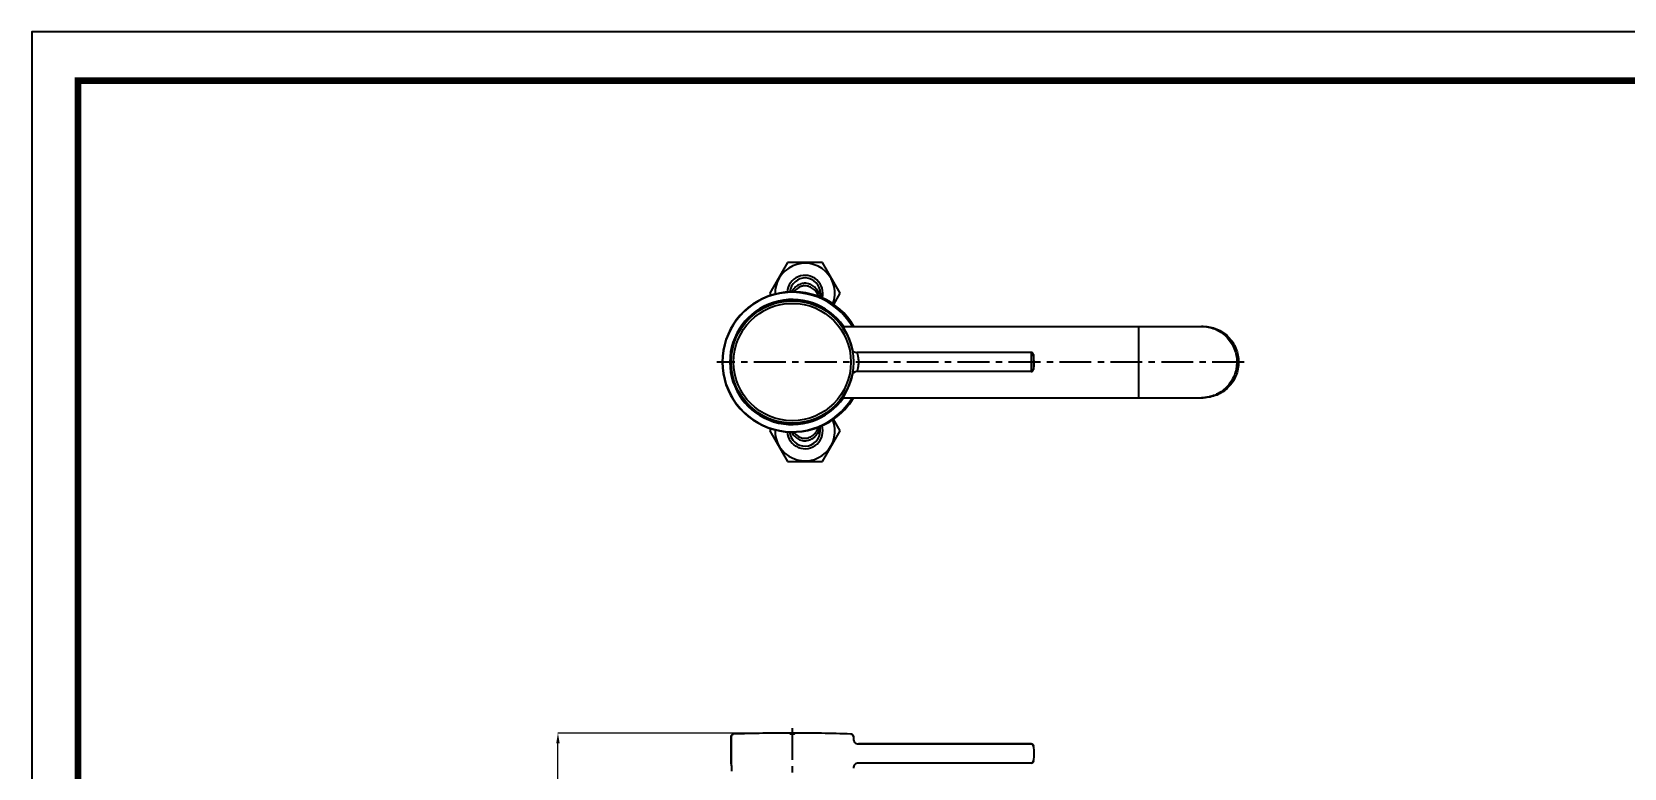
# Model space of a CAD drawing. Extents: x 0 to 1128, y 0 to 827.
# Drawn here: x 0 to 625, y 538 to 827 of the extents above; entities that cross this region are included whole.
import ezdxf

# ---------------------------------------------------------------- set-up
doc = ezdxf.new("R2010")
doc.units = 0
doc.header["$LTSCALE"] = 10
doc.header["$MEASUREMENT"] = 0
doc.header["$PDMODE"] = 3
doc.header["$PDSIZE"] = -10
doc.linetypes.add('CENTER', pattern=[2, 1.25, -0.25, 0.25, -0.25])
doc.layers.get('0').update_dxf_attribs({"linetype": 'CONTINUOUS'})
doc.layers.get('DEFPOINTS').update_dxf_attribs({"linetype": 'CONTINUOUS'})
for name, color, linetype in [('DEF_LAYER_ASSEM_MEMBER', 7, 'CONTINUOUS'), ('DEF_LAYER_CUT_FEAT', 7, 'CONTINUOUS'), ('DEFAULT_1', 7, 'CENTER')]:
    doc.layers.add(name, color=color, linetype=linetype)
doc.styles.add('Daelim Dimension', font='')
doc.styles.get('Daelim Dimension').set_extended_font_data('나눔고딕')
doc.dimstyles.new('DEFAULT', dxfattribs={"dimscale": 2, "dimtxt": 2, "dimasz": 2, "dimexe": 0, "dimexo": 2, "dimgap": 1, "dimtad": 1, "dimdec": 0, "dimzin": 9, "dimdsep": 46, "dimtxsty": 'Daelim Dimension', "dimcen": 0.5, "dimclrd": 5, "dimclre": 5, "dimclrt": 256, "dimadec": 1, "dimazin": 0, "dimtfac": 1, "dimtdec": 0, "dimtix": 1, "dimtmove": 0, "dimatfit": 3, "dimfxl": 1, "dimtolj": 1, "dimtzin": 1, "dimlwd": 9, "dimlwe": 9, "dimarcsym": 0})

# ---------------------------------------------------------------- blocks, each defined once
blk = doc.blocks.new('*D2')
at = {"color": 5, "lineweight": 9, "ltscale": 0.5, "transparency": 16777216}
for p, q in [((293.0524475062808, 551.6253377184528), (206.6082217358807, 551.6253377184527)), ((206.6082217358807, 251.7401096816527), (206.6082217358807, 547.6253377184527)), ((266.125468305181, 247.7401096816527), (206.6082217358807, 247.7401096816527))]:
    blk.add_line(p, q, dxfattribs=at)
at = {"color": 5, "ltscale": 0.5, "transparency": 16777216}
for points in [[(205.941555069214, 547.6253377184527), (207.2748884025473, 547.6253377184527), (206.6082217358807, 551.6253377184527)], [(205.9415550692141, 251.7401096816527), (207.2748884025474, 251.7401096816527), (206.6082217358807, 247.7401096816527)]]:
    blk.add_solid(points, dxfattribs=at)
at = {"layer": 'DEFPOINTS', "color": 0, "ltscale": 0.5, "transparency": 16777216}
for p in [(206.6082217358807, 551.6253377184527), (297.0524475062808, 551.6253377184528), (270.125468305181, 247.7401096816527)]:
    blk.add_point(p, dxfattribs=at)
at = {"color": 7, "ltscale": 0.5, "transparency": 16777216, "insert": (193.7069341822327, 394.3187437184526), "char_height": 10, "attachment_point": 2, "rotation": 90, "style": 'Daelim Dimension'}
blk.add_mtext('\\A1;304', dxfattribs=at)

msp = doc.modelspace()

# ---------------------------------------------------------------- linework, layer by layer
at = {"color": 7, "linetype": 'Continuous'}
for p, q in [((274.6254683051809, 539.5253377184526), (274.6254683051809, 550.2574738948526)), ((322.6254683051809, 550.2574738948526), (322.6254683051809, 549.3753377184526)), ((324.6254683051809, 547.3753377184526), (392.4254018156807, 547.3753377184526)), ((392.4254018156807, 539.8753377184526), (324.6254683051809, 539.8753377184526))]:
    msp.add_line(p, q, dxfattribs=at)
at = {"ltscale": 0.5}
msp.add_lwpolyline([(0, 0), (1128.400001525879, 0), (1128.400001525879, 826.8000030517578), (0, 826.8000030517578)], close=True, dxfattribs=at)
at = {"color": 5, "linetype": 'ByBlock', "lineweight": 200, "const_width": 2.6}
msp.add_lwpolyline([(18.14486312866211, 35.40284729003906), (1110.144863128662, 35.40284729003906), (1110.144863128662, 807.6028442382812), (18.14486312866211, 807.6028442382812)], close=True, dxfattribs=at)
at = {"color": 7, "linetype": 'Continuous'}
for centre, radius, start, end in [((298.6254683051809, -168.5746622809474), 720.1999999994, 90, 91.83263022239443), ((298.6254683051809, -168.5746622813474), 720.1999999998, 88.16736977760556, 90), ((324.6254635008809, 549.3753156088526), 1.9999904167, 179.9993678036998, 270.0001368375889), ((373.6254683051809, 543.6253377184526), 20, 0, 8.322040599199864), ((324.6254635231808, 537.8753598108526), 1.9999904072, 89.99986380099567, 180.0006317079998), ((373.6254683051809, 543.6253377184526), 20, 351.6779594008001, 0)]:
    msp.add_arc(centre, radius, start, end, dxfattribs=at)
for points, start_tangent, end_tangent in [([(274.6254683051809, 550.2574738948526), (274.6724544538808, 550.5604006172525), (274.8089975034809, 550.8348606196525), (275.0222661899809, 551.0550622650526), (275.292219165081, 551.2003126990526), (275.5934883273808, 551.2569624045525)], (0.006960663713078094, 0.9999757742868941), (0.999241694508097, 0.03893630640658155)), ([(321.6574482829808, 551.2569624045525), (321.9587174452809, 551.2003126990526), (322.2286704202809, 551.0550622650526), (322.4419391068809, 550.8348606196525), (322.5784821564807, 550.5604006172525), (322.6254683051809, 550.2574738948526)], (0.999241694508097, -0.03893630640658155), (0.006960663713078094, -0.9999757742868941)), ([(392.4254018156807, 547.3753377184526), (392.7066646971807, 547.3349684763525), (392.9652188398809, 547.2171201014526), (393.1801889743808, 547.0313074929526), (393.3342187377807, 546.7925328791525), (393.414872000481, 546.5200745604526)], (0.9999844917629854, -0.00556922198549889), (0.1502451765146334, -0.9886487682357606)), ([(393.414872000481, 540.7306008763526), (393.3342187377807, 540.4581425576525), (393.1801889743808, 540.2193679438526), (392.9652188398809, 540.0335553353525), (392.7066646971807, 539.9157069605526), (392.4254018156807, 539.8753377184526)], (-0.1502451765915905, -0.9886487682240656), (-0.9999844917629833, -0.005569221985879528))]:
    msp.add_spline(points, degree=3, dxfattribs=dict(at, start_tangent=start_tangent, end_tangent=end_tangent))
at = {"layer": 'DEF_LAYER_ASSEM_MEMBER', "color": 7, "linetype": 'Continuous'}
for p, q in [((296.6958581858808, 736.2339361210194), (289.7704683051809, 724.2339361210194)), ((310.5550784244808, 736.2339361210194), (296.6958581858808, 736.2339361210194)), ((317.4804683051807, 724.2339361210194), (310.5550784244808, 736.2339361210194)), ((289.7704683051809, 724.2339361210194), (290.2766993741809, 723.3567619931193)), ((309.6577802149809, 724.2339361210194), (309.6577802149809, 722.6854458744193)), ((314.920817674481, 719.7986901497193), (317.4804683051807, 724.2339361210194)), ((318.4576077824809, 711.2339361210194), (460.0558817546807, 711.2339361210194)), ((392.4254018156807, 700.9839361210194), (323.9816924859808, 700.9839361210194)), ((393.6254683051809, 697.2339361210194), (393.414872000481, 700.1286729631194)), ((392.4254018156807, 693.4839361210194), (323.9817881014808, 693.4839361210194)), ((318.4683586835808, 683.2339361210193), (460.0558817546807, 683.2339361210193)), ((290.2766993761809, 671.1111102522193), (289.7704683051809, 670.2339361210193)), ((289.7704683051809, 670.2339361210193), (296.6958581858808, 658.2339361210193)), ((309.5931563953809, 670.2339361210193), (309.5931563953809, 671.9705117724193)), ((310.5550784244808, 658.2339361210193), (317.4804683051807, 670.2339361210193)), ((317.4804683051807, 670.2339361210193), (314.8570596781808, 674.7796590429193)), ((296.6958581858808, 658.2339361210193), (310.5550784244808, 658.2339361210193)), ((274.6254683051809, 550.2574738948526), (274.6254683051809, 539.5253377184526)), ((322.6254683051809, 550.2574738948526), (322.6254683051809, 549.3753377184526)), ((392.4254018156807, 547.3753377184526), (324.6254683051809, 547.3753377184526)), ((392.4254018156807, 539.8753377184526), (324.6254683051809, 539.8753377184526))]:
    msp.add_line(p, q, dxfattribs=at)
at = {"layer": 'DEF_LAYER_ASSEM_MEMBER', "color": 9, "linetype": 'Continuous'}
for p, q in [((434.5986973227809, 711.2339361210194), (434.5986973227809, 683.2339361210193)), ((392.4254018156807, 700.9839361210194), (392.4254018156807, 693.4839361210194)), ((393.414872000481, 700.1286729631194), (393.414872000481, 694.3391992788194))]:
    msp.add_line(p, q, dxfattribs=at)
at = {"layer": 'DEF_LAYER_ASSEM_MEMBER', "color": 1, "linetype": 'Continuous'}
for p, q in [((297.7742361648809, 551.4247531671526), (297.7358062704809, 551.4230961577526)), ((297.7565689556809, 551.3999660156526), (297.7937288524809, 551.3985032041526)), ((297.8177737066808, 551.4263287375526), (297.7742361648809, 551.4247531671526)), ((297.7937288524809, 551.3985032041526), (297.8349876683808, 551.3971101555526)), ((297.8661555356807, 551.4278136894526), (297.8177737066808, 551.4263287375526)), ((297.8349876683808, 551.3971101555526), (297.903884926081, 551.3951691817526)), ((297.9190875749809, 551.4291992384526), (297.8661555356807, 551.4278136894526)), ((297.903884926081, 551.3951691817526), (297.9805615046807, 551.3934209395525)), ((298.0060956162808, 551.4310755492526), (297.9190875749809, 551.4291992384526)), ((297.9805615046807, 551.3934209395525), (298.0937721603809, 551.3914114353526)), ((298.133961425081, 551.4331644669526), (298.0060956162808, 551.4310755492526)), ((298.0937721603809, 551.3914114353526), (298.2281526743809, 551.3896923201526)), ((298.2722441975809, 551.4347382499525), (298.133961425081, 551.4331644669526)), ((298.2281526743809, 551.3896923201526), (298.4134015004809, 551.3882435945525)), ((298.4554595674808, 551.4359490912526), (298.2722441975809, 551.4347382499525)), ((298.4134015004809, 551.3882435945525), (298.6069251326808, 551.3876974861525)), ((298.6449770657809, 551.4362961151526), (298.4554595674808, 551.4359490912526)), ((298.6069251326808, 551.3876974861525), (298.801052591381, 551.3880685218526)), ((298.8338960774809, 551.4357692188526), (298.6449770657809, 551.4362961151526)), ((298.801052591381, 551.3880685218526), (298.988060209781, 551.3893438960525)), ((299.0153205188808, 551.4343789660526), (298.8338960774809, 551.4357692188526)), ((298.988060209781, 551.3893438960525), (299.1282602544809, 551.3909867176526)), ((299.1509358817807, 551.4326773240525), (299.0153205188808, 551.4343789660526)), ((299.1282602544809, 551.3909867176526), (299.2567077437809, 551.3931484419526)), ((299.274842544181, 551.4304830582525), (299.1509358817807, 551.4326773240525)), ((299.2567077437809, 551.3931484419526), (299.3432930646809, 551.3950758945525)), ((299.3584122125808, 551.4285335493526), (299.274842544181, 551.4304830582525)), ((299.3432930646809, 551.3950758945525), (299.3955632530808, 551.3964916371526)), ((299.4090203907808, 551.4270970533526), (299.3584122125808, 551.4285335493526)), ((299.3955632530808, 551.3964916371526), (299.4430028854808, 551.3980018282525)), ((299.4551334493808, 551.4255597868525), (299.4090203907808, 551.4270970533526)), ((299.4430028854808, 551.3980018282525), (299.4853615476809, 551.3995943228526)), ((299.4853615476809, 551.3995943228526), (299.5224251807808, 551.4012561485525))]:
    msp.add_line(p, q, dxfattribs=at)
for points in [[(297.7358062704809, 551.4230961577526), (297.7185889912807, 551.4222399819525), (297.7027473838807, 551.4213668888526), (297.6883143685809, 551.4204780257526), (297.6753204408808, 551.4195745941527), (297.6637863990809, 551.4186580116526), (297.6537306167809, 551.4177297496526), (297.645171467781, 551.4167912798525), (297.6381273259808, 551.4158440737526), (297.6326165650808, 551.4148896028526), (297.6286575587808, 551.4139293387526), (297.6262686808809, 551.4129647529526), (297.6254683051809, 551.4119973170525)], [(297.6254683051809, 551.4119973170525), (297.6258785913808, 551.4113081071525), (297.627105599981, 551.4106117903525), (297.6291435563808, 551.4099153524526), (297.6319874657809, 551.4092243482526), (297.6356354536808, 551.4085386083526), (297.6400864256809, 551.4078565324526), (297.6453379027807, 551.4071769788525), (297.6513818675808, 551.4065006416527), (297.6582089179808, 551.4058286735526), (297.6658164638809, 551.4051618069526), (297.6742291636808, 551.4044990943526), (297.6834784875809, 551.4038391677526), (297.6957124347809, 551.4030498434527), (297.7091674464809, 551.4022652138526), (297.7238145313809, 551.4014879310525), (297.7565689556809, 551.3999660156526)], [(299.6254683051809, 551.4119973170525), (299.6246824113809, 551.4129598411525), (299.622331359381, 551.4139200667526), (299.618425093081, 551.4148766076526), (299.6129735567808, 551.4158280779526), (299.6059866943808, 551.4167730917525), (299.5974744498808, 551.4177102629526), (299.5874467674807, 551.4186382055526), (299.5759135911808, 551.4195555336526), (299.5628848649808, 551.4204608612526), (299.5483764154808, 551.4213527864526), (299.5324275992807, 551.4222298444527), (299.5150836553807, 551.4230905542526), (299.4963898230808, 551.4239334351525), (299.4551334493808, 551.4255597868525)], [(299.5224251807808, 551.4012561485525), (299.538904467981, 551.4021090066526), (299.5539797258807, 551.4029743328526), (299.5676241970809, 551.4038505056526), (299.5798163975808, 551.4047359592525), (299.590555936481, 551.4056293514525), (299.5998476960808, 551.4065293957526), (299.6076965588809, 551.4074348058525), (299.6141074072807, 551.4083442952526), (299.6190851237809, 551.4092565774525), (299.6226345905809, 551.4101703660526), (299.6247606902807, 551.4110843747526), (299.6254683051809, 551.4119973170525)]]:
    msp.add_lwpolyline(points, dxfattribs=at)
at = {"layer": 'DEF_LAYER_ASSEM_MEMBER', "color": 7, "linetype": 'Continuous'}
msp.add_lwpolyline([(274.6254683051809, 539.5253377184526), (274.6417778317809, 539.3871140894526), (274.660755215481, 539.2171466372527), (274.6845279399809, 538.9872491414526), (274.7115190605809, 538.6958372898525), (274.740345818881, 538.3309391333526), (274.7683183588808, 537.8797712806526), (274.7913805147809, 537.3136260288525), (274.8013208912807, 536.6253377184526)], dxfattribs=at)
msp.add_circle((298.6254683051809, 697.2339361210194), 24, dxfattribs=at)
at = {"layer": 'DEF_LAYER_ASSEM_MEMBER', "color": 9, "linetype": 'Continuous'}
msp.add_circle((298.6254683051809, 697.2339361210194), 23.0319799778, dxfattribs=at)
at = {"layer": 'DEF_LAYER_ASSEM_MEMBER', "color": 7, "linetype": 'Continuous'}
for centre, radius, start, end in [((303.6254683051809, 724.2339361210194), 11.7765390309, 338.9907481471021, 181.8860553062993), ((303.6254683051809, 724.2339361210194), 7, 344.5542405442991, 176.5055661955004), ((303.6577802149809, 724.2339361210194), 6, 0, 174.6481055264003), ((298.6254683051809, 697.2339361210194), 27.5, 30.69459651179855, 329.3054034319019), ((298.6254683051809, 697.2339361210194), 24.25, 10.78089537329921, 349.2192348682988), ((299.1254683051809, 697.3339361210194), 27.5, 30.38847639879801, 102.4392544838996), ((323.9816805618807, 702.9839361208193), 1.9999999999, 193.1386947534989, 269.9999999998957), ((392.4254018156807, 699.9839361210194), 1, 8.322040599199864, 90), ((392.4254018156807, 694.4839361210194), 1, 270, 351.6779594008001), ((373.6254683051809, 697.2339361210194), 20, 351.6779594008001, 0), ((323.9816805729808, 691.4839361331193), 1.9999999958, 90.00000000868936, 166.8714663528991), ((299.1254683051809, 697.3339361210194), 27.5, 279.381124943201, 329.1199605436016), ((303.6254683051809, 670.2339361210193), 11.7765390309, 178.113944681901, 21.69502765410032), ((303.6254683051809, 670.2339361210193), 7, 183.4944337894997, 16.94139073440196), ((303.5931563953809, 670.2339361210193), 6, 184.059655903499, 0), ((275.6254683051809, 550.2574738948526), 1, 91.83263022230322, 180), ((298.6254683051809, -168.5746622815474), 720.2, 88.16736977760556, 91.83263022239443), ((321.6254683051809, 550.2574738948526), 1, 0, 88.16736977769679), ((324.625460597681, 549.3753185116526), 1.9999933194, 179.9994509612005, 270.0002200087897), ((392.4254018156807, 546.3753377184526), 1, 8.322040594101267, 90), ((373.6254683051809, 543.6253377184526), 20, 351.6779594008001, 8.322040599199864), ((324.6254605964809, 537.8753568845525), 1.9999933335, 89.99977995548878, 180.0005478761995), ((392.4254018156807, 540.8753377184526), 1, 270, 351.6779594008001)]:
    msp.add_arc(centre, radius, start, end, dxfattribs=at)
at = {"layer": 'DEF_LAYER_ASSEM_MEMBER', "color": 9, "linetype": 'Continuous'}
for centre, radius, start, end in [((298.6254683051809, 697.2339361210194), 27.3609265282, 30.86595454709812, 329.1340453706022), ((298.6254683051809, 697.2339361210194), 24.5281469436, 34.85562081079743, 325.1443780143042), ((459.3550843842809, 697.5276631650194), 13.7062729596, 87.09396126549561, 89.99868465179742)]:
    msp.add_arc(centre, radius, start, end, dxfattribs=at)
at = {"layer": 'DEF_LAYER_ASSEM_MEMBER', "color": 7, "linetype": 'Continuous'}
for points, start_tangent, end_tangent in [([(309.6251820381808, 722.6792179782194), (309.4685249624808, 723.3672533939193), (309.1507939511807, 724.2212195349193), (308.1329425937809, 725.8745721929193), (306.7082833439808, 727.1819824519193), (304.9425742682809, 727.9756119890193), (303.001089265581, 728.0941271818193), (301.1524924057808, 727.5068645337193), (299.6065119698808, 726.3482385956194), (298.4481154210807, 724.7881335747193)], (-0.1466321617919686, 0.9891910882777979), (-0.484754141906844, -0.8746504569850515)), ([(303.6577802149809, 727.1553268181193), (302.3696491288808, 726.9754709456193), (301.186548686881, 726.4711556879193), (299.3112774186809, 724.7820730597193)], (-1, 0), (-0.6065130586138302, -0.795073524732711)), ([(309.0496940110809, 722.9747271284193), (308.1713885192808, 724.5544995057194), (306.9752078785809, 725.8724405825194), (305.4449449932808, 726.8051978554194), (303.6577802149809, 727.1553268181193)], (-0.3932766193695871, 0.9194201980907473), (-1, 0)), ([(460.0558817546807, 711.2339361210194), (462.7619675936808, 710.9648401355194), (465.3639573121809, 710.1679244205193), (467.7617937278808, 708.8738960083193), (469.8633197520808, 707.1325876744194), (471.5878268369809, 705.0110067228194), (472.8691353718809, 702.5907308981193), (473.658107276081, 699.9647568113194), (473.9245006826809, 697.2339361208193)], (1, 0), (-9.152084741439326e-12, -1)), ([(473.9245006826809, 697.2339361226193), (473.6581072244808, 694.5031152041194), (472.8691352496808, 691.8771410348194), (471.5878267205808, 689.4568653452193), (469.863319745381, 687.3352845607194), (467.7617938871808, 685.5939763421193), (465.3639576099808, 684.2999479413193), (462.7619678174808, 683.5030321583192), (460.0558817546807, 683.2339361210193)], (1.098250168967693e-10, -1), (-1, 0)), ([(298.3145650834808, 669.8070084252194), (299.4845532765808, 668.1787469237192), (301.0698221890809, 666.9705181146194), (302.9780768852809, 666.3686206313193), (304.9787428005809, 666.5186414202194), (306.7797343654809, 667.3798406216193), (308.2098876012808, 668.7725365985193), (309.1969302769808, 670.5073909663193), (309.473577753281, 671.3564812184193), (309.582546764681, 671.9690257475194)], (0.4676954039546199, -0.8838897041598148), (0.09342471037388281, 0.9956263473269258)), ([(299.1633006472807, 669.7971453200194), (301.0616064650808, 668.0322012333193), (302.2708731320809, 667.5021826819193), (303.5931563953809, 667.3125454238193)], (0.5920392327937183, -0.805909143038485), (0.9999999999999999, 0)), ([(303.5931563953809, 667.3125454238193), (305.4414708267809, 667.6876570738193), (307.0088038622807, 668.6802819624194), (308.2176133386808, 670.0743480813194), (309.0863606669809, 671.7400773674194)], (1, 0), (0.3655966920386305, 0.9307733659545758))]:
    msp.add_spline(points, degree=3, dxfattribs=dict(at, start_tangent=start_tangent, end_tangent=end_tangent))
at = {"layer": 'DEF_LAYER_ASSEM_MEMBER', "color": 9, "linetype": 'Continuous'}
for points, start_tangent, end_tangent in [([(460.0499677605808, 711.2163101228193), (465.1384466836807, 709.9577550087193), (469.4010640349809, 706.8822214083193), (472.2292437983808, 702.4291805265193), (473.2191520036808, 697.2339361210194)], (0.9987147701221262, -0.05068340892154705), (0, -1)), ([(460.0558817546807, 711.2339361210194), (462.7605657829808, 710.9649300469193), (465.3613103212808, 710.1682495772193), (467.7581702145808, 708.8745106959193), (469.8590354836808, 707.1334310610193), (471.5831710505809, 705.0119193905193), (472.8643193564808, 702.5915041841193), (473.6532465903808, 699.9652006337193), (473.919634717081, 697.2339361210194)], (1, 1.739199391849572e-10), (5.949892656327482e-11, -1)), ([(323.9816805618807, 700.9839361209193), (323.9832890626808, 700.9793367222193), (323.9852857148808, 700.9736004124194), (323.988064836381, 700.9655845344193), (323.9959330920808, 700.9427485895193), (324.0068190383809, 700.9108979193193), (324.0206342122808, 700.8701136271194), (324.0372096353808, 700.8205479029193), (324.0778477782808, 700.6957846945194), (324.1270861032808, 700.5380810635194), (324.1829166674809, 700.3491941194193), (324.2431825805809, 700.1310042287193), (324.3056118376808, 699.8855257760193), (324.3678855487808, 699.6148531699193), (324.4277284070808, 699.3212538498193), (324.5313780753809, 698.6752152956193), (324.6009463516807, 697.9702290119193), (324.6254683051809, 697.2339361210194)], (-0.9952309695361189, 0.0975464877696621), (0.000107196967797112, -0.9999999942544051)), ([(324.6254683051809, 697.2339361210194), (324.6009476220809, 696.4976622017193), (324.5313806083809, 695.7926782234193), (324.427730170381, 695.1466295996194), (324.3678878095809, 694.8530299227193), (324.3056144101809, 694.5823576882194), (324.243184860281, 694.3368778509193), (324.1829187729809, 694.1186862061193), (324.1270877801808, 693.9297977475194), (324.0778495685809, 693.7720931297193), (324.037210771181, 693.6473282601194), (324.0206350098808, 693.5977617234194), (324.0068200629808, 693.5569771199193), (323.9959340797809, 693.5251259035193), (323.9880652767808, 693.5022889757194), (323.9852858613808, 693.4942725999193), (323.983288993481, 693.4885358720194), (323.9816805697808, 693.4839361281194)], (-0.0001009462691378181, -0.9999999949049254), (0.9833422407646863, 0.1817636859438253)), ([(473.2191520036808, 697.2339361210194), (472.1637860488809, 691.8762339333193), (469.158487222981, 687.3344874317194), (467.0576459110807, 685.5934381409193), (464.6608136450809, 684.2996723916193), (462.060084329381, 683.5029608896193), (459.3553990413809, 683.2339361210193)], (0, -1), (-1, 0)), ([(473.919634717081, 697.2339361210194), (473.6532465897808, 694.5026716060194), (472.8643193543808, 691.8763680524194), (471.5831710489808, 689.4559528491193), (469.8590354819808, 687.3344411792193), (467.758170212981, 685.5933615450194), (465.3613103201808, 684.2996226643193), (462.7605657823808, 683.5029421949193), (460.0558817546807, 683.2339361210193)], (1.55612577165488e-10, -1), (-1, -1.739199391849572e-10))]:
    msp.add_spline(points, degree=3, dxfattribs=dict(at, start_tangent=start_tangent, end_tangent=end_tangent))
at = {"layer": 'DEF_LAYER_CUT_FEAT', "color": 1, "linetype": 'CENTER'}
msp.add_line((476.071547586731, 697.2339361210194), (269.0536039703675, 697.2339361210194), dxfattribs=at)
at = {"layer": 'DEFAULT_1', "color": 1, "linetype": 'CENTER'}
msp.add_line((298.6254683051809, 553.6057522834526), (298.6254683051809, 242.2401096816526), dxfattribs=at)

# ---------------------------------------------------------------- dimensions: what is measured, and where the dimension line sits
at = {"color": 5, "ltscale": 0.5}
dim = msp.add_linear_dim(base=(206.6082217358807, 551.6253377184527), p1=(270.1254683051809, 247.7401096816526), p2=(297.0524475062807, 551.6253377184526), angle=90, text='304', dimstyle='DEFAULT', override={"dimtxt": 5, "dimclrd": 5, "dimclre": 5, "dimclrt": 7}, dxfattribs=at)
dim.commit()
dim.dimension.update_dxf_attribs({"geometry": '*D2', "text_midpoint": (206.6082217358808, 394.3187437184526), "dimtype": 128})

doc.saveas('drawing.dxf')
